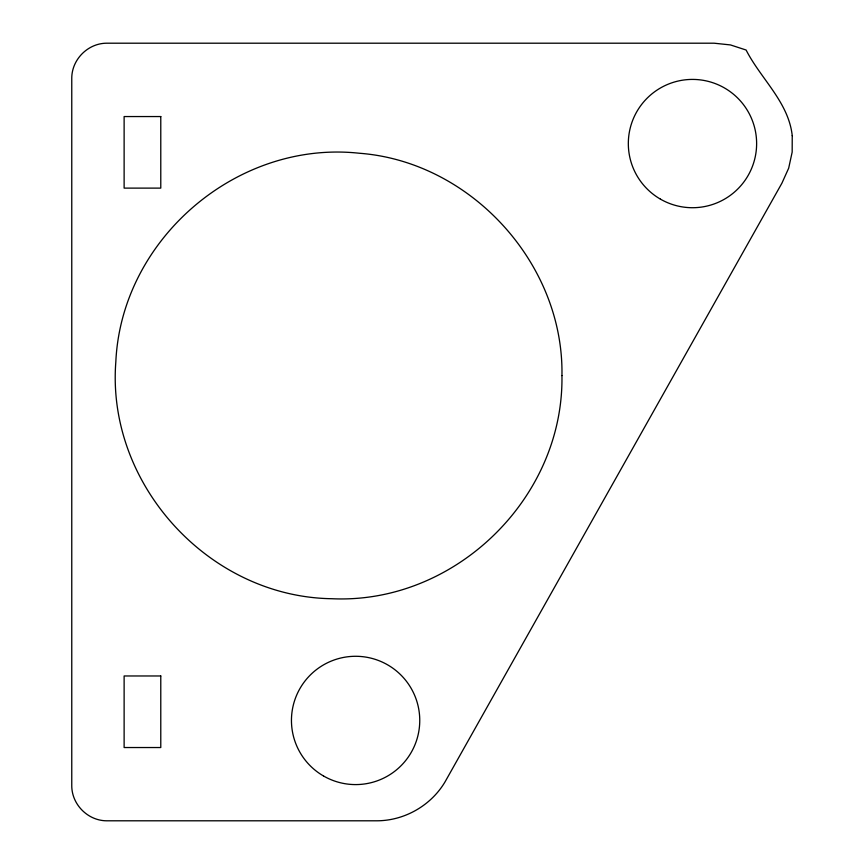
<?xml version="1.0" encoding="UTF-8"?>
<svg xmlns="http://www.w3.org/2000/svg" width="864" height="864" viewBox="0 0 864 864"><rect width="100%" height="100%" fill="white"/><g stroke="black" fill="none" stroke-linecap="round" stroke-linejoin="round"><path stroke-width="1.3" d="M792.234 135.626L792.169 152.086L788.681 168.167L781.92 183.168L445.046 781.866C431.028 805.486 404.687 820.606 377.222 820.8L106.672 820.8C87.966 820.746 71.82 804.589 71.766 785.894L71.766 78.106C71.82 59.411 87.966 43.254 106.672 43.2L714.096 43.2L730.458 44.928L746.107 50.026C760.774 78.829 788.53 102.038 792.234 135.626M561.946 375.559C563.9 498.442 454.55 604.465 331.798 598.72C208.915 596.905 106.304 484.337 115.83 361.811C121.435 239.047 237.103 139.946 359.273 153.241C470.837 161.568 563.944 263.704 561.946 375.559M160.78 116.554L124.124 116.554L124.124 188.114L160.78 188.114L160.78 116.554M160.78 675.972L124.124 675.972L124.124 747.533L160.78 747.533L160.78 675.972M323.536 775.991A64.141 64.141 0 0 0 419.753 720.436A64.141 64.141 0 0 0 323.536 664.88A64.141 64.141 0 0 0 323.536 775.991M660.409 199.12A64.141 64.141 0 0 0 756.626 143.564A64.141 64.141 0 0 0 660.409 88.009A64.141 64.141 0 0 0 660.409 199.12"/></g></svg>
